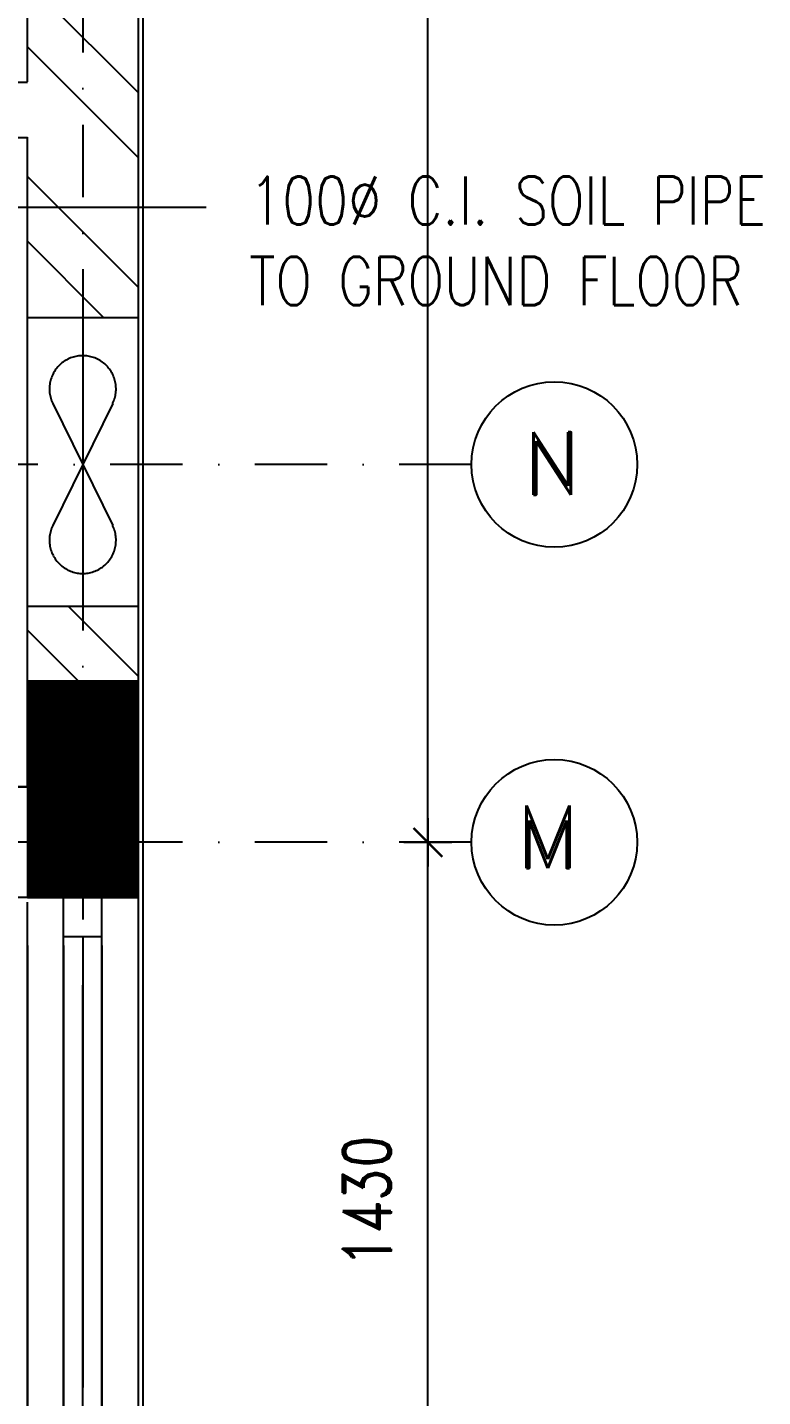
# Model space of a CAD drawing. Extents: x -437689 to -407696, y -55787 to -37037.
# Drawn here: x -433184 to -432421, y -49991 to -48569 of the extents above; entities that cross this region are included whole.
import ezdxf

# ---------------------------------------------------------------- set-up
doc = ezdxf.new("R2010")
doc.units = 0
doc.header["$LTSCALE"] = 150
doc.header["$MEASUREMENT"] = 0
doc.linetypes.add('DASHDOT', pattern=[1, 0.5, -0.25, 0, -0.25])
doc.linetypes.add('HIDDEN', pattern=[9.525, 6.35, -3.175])
doc.layers.get('0').update_dxf_attribs({"linetype": 'CONTINUOUS'})
for name, color, linetype in [('2MM', 1, 'CONTINUOUS'), ('COL', 2, 'CONTINUOUS'), ('DIM', 6, 'CONTINUOUS'), ('DR', 6, 'CONTINUOUS'), ('GRID', 252, 'DASHDOT'), ('TEXT', 7, 'CONTINUOUS'), ('VENT', 8, 'HIDDEN'), ('WALL', 7, 'CONTINUOUS'), ('WIN-1', 56, 'CONTINUOUS')]:
    doc.layers.add(name, color=color, linetype=linetype)
doc.styles.add('RD', font='ROMAND.shx', dxfattribs={"width": 0.8})
doc.styles.add('ROMAND', font='ROMAND', dxfattribs={"height": 300})
doc.styles.add('T', font='romans.shx', dxfattribs={"height": 450})

msp = doc.modelspace()

# ---------------------------------------------------------------- linework, layer by layer
at = {"layer": '2MM'}
for p, q in [((-432768.3, -49390.3), (-432768.3, -49440.3)), ((-432768.3, -49440.3), (-432768.3, -49390.3)), ((-432793.3, -49415.3), (-432743.3, -49415.3)), ((-432743.3, -49415.3), (-432793.3, -49415.3))]:
    msp.add_line(p, q, dxfattribs=at)
at = {"layer": 'COL'}
msp.add_line((-433184.3, -49247.6), (-433069.3, -49247.6), dxfattribs=at)
at = {"layer": 'COL', "const_width": 115}
msp.add_lwpolyline([(-433126.8, -49472.6), (-433126.8, -49247.6)], dxfattribs=at)
at = {"layer": 'COL'}
msp.add_lwpolyline([(-433184.3, -49247.6), (-433184.3, -49472.6), (-433184.3, -49472.6), (-433069.3, -49472.6), (-433069.3, -49247.6)], dxfattribs=at)
at = {"layer": 'DIM', "color": 1, "ltscale": 900}
for p, q in [((-432768.3, -49402.8), (-432768.3, -47535.3)), ((-432768.3, -50117.8), (-432768.3, -49427.8))]:
    msp.add_line(p, q, dxfattribs=at)
at = {"layer": 'DIM', "color": 7, "const_width": 2.5}
for points in [[(-432753.3, -49430.3), (-432783.3, -49400.3)], [(-432783.3, -49400.3), (-432753.3, -49430.3)]]:
    msp.add_lwpolyline(points, dxfattribs=at)
at = {"layer": 'DR', "linetype": 'CONTINUOUS', "ltscale": 900}
msp.add_lwpolyline([(-433659.2, -49427.2), (-433446.1, -48755.5), (-432998.6, -48755.5)], dxfattribs=at)
at = {"layer": 'GRID'}
for p, q in [((-433126.8, -46868.7), (-433126.8, -52414.4)), ((-432723, -49022.8), (-436475.3, -49022.8))]:
    msp.add_line(p, q, dxfattribs=at)
at = {"layer": 'GRID', "color": 9}
msp.add_line((-432723, -49415.3), (-436475.3, -49415.3), dxfattribs=at)
at = {"layer": 'TEXT', "linetype": 'CONTINUOUS'}
for centre in [(-432637, -49022.8), (-432637, -49415.3)]:
    msp.add_circle(centre, 86, dxfattribs=at)
at = {"layer": 'VENT'}
for p, q in [((-433106.8, -49513.6), (-433146.8, -49513.6)), ((-433126.8, -49513.6), (-433126.8, -49981.6)), ((-433126.8, -49560.1), (-433126.8, -49981.6)), ((-433126.8, -49985.1), (-433126.8, -49563.6)), ((-433126.8, -50031.6), (-433126.8, -49563.6))]:
    msp.add_line(p, q, dxfattribs=at)
at = {"layer": 'WALL', "color": 9}
msp.add_line((-433064.3, -47908.9), (-433064.3, -50983.9), dxfattribs=at)
at = {"layer": 'WALL'}
for p, q in [((-433184.3, -48625.1), (-433184.3, -48513.9)), ((-433069.3, -48513.9), (-433069.3, -50983.9)), ((-433184.3, -49357.6), (-433184.3, -48682.6)), ((-433184.3, -49357.6), (-433184.3, -48682.6)), ((-433184.3, -49358), (-433184.3, -48683)), ((-433184.3, -49358), (-433184.3, -48683)), ((-433184.3, -49357.6), (-433254.3, -49357.6)), ((-433184.3, -49358), (-433254.3, -49358)), ((-433069.3, -49472.6), (-433254.3, -49472.6)), ((-433184.3, -50067.6), (-433184.3, -49477.6)), ((-433184.3, -50022.6), (-433184.3, -49522.6)), ((-433184.3, -49522.6), (-433184.3, -50022.6)), ((-433184.3, -49522.6), (-433184.3, -50022.6)), ((-433184.3, -50022.6), (-433184.3, -49522.6)), ((-433184.3, -50022.6), (-433184.3, -49522.6)), ((-433184.3, -49522.6), (-433184.3, -50022.6)), ((-433184.3, -49522.6), (-433184.3, -50022.6))]:
    msp.add_line(p, q, dxfattribs=at)
at = {"layer": 'WALL', "color": 9, "linetype": 'DASHDOT', "ltscale": 900}
for p, q in [((-433184.3, -48521.4), (-433069.3, -48636.4)), ((-433184.3, -48588.8), (-433069.3, -48703.8)), ((-433184.3, -48723.5), (-433069.3, -48838.5)), ((-433184.3, -48790.8), (-433105.4, -48869.7)), ((-433142.2, -49169.7), (-433069.3, -49242.6)), ((-433184.3, -49194.9), (-433131.6, -49247.6))]:
    msp.add_line(p, q, dxfattribs=at)
at = {"layer": 'WALL', "linetype": 'CONTINUOUS'}
for p, q in [((-433261.8, -48625.5), (-433184.3, -48625.5)), ((-433261.8, -48683), (-433184.3, -48683))]:
    msp.add_line(p, q, dxfattribs=at)
at = {"layer": 'WALL', "linetype": 'DASHDOT', "ltscale": 900}
for p, q in [((-433184.3, -48870.1), (-433069.3, -48870.1)), ((-433126.8, -48870.1), (-433126.8, -49170.1)), ((-433095.7, -48959.5), (-433157.8, -49086.1)), ((-433157.8, -48959.5), (-433095.7, -49086.1)), ((-433184.3, -49170.1), (-433069.3, -49170.1))]:
    msp.add_line(p, q, dxfattribs=at)
for centre, start, end in [((-433126.8, -48944.3), 333.8438, 206.1562), ((-433126.8, -49101.4), 153.8438, 26.1562)]:
    msp.add_arc(centre, 34.6, start, end, dxfattribs=at)
at = {"layer": 'WIN-1'}
for p, q in [((-433146.8, -50072.6), (-433146.8, -49472.6)), ((-433106.8, -50072.6), (-433106.8, -49472.6)), ((-433146.8, -49522.6), (-433146.8, -50022.6)), ((-433146.8, -50022.6), (-433146.8, -49522.6)), ((-433146.8, -49522.6), (-433146.8, -50022.6)), ((-433106.8, -49522.6), (-433106.8, -50022.6)), ((-433106.8, -50022.6), (-433106.8, -49522.6)), ((-433106.8, -49522.6), (-433106.8, -50022.6))]:
    msp.add_line(p, q, dxfattribs=at)

# ---------------------------------------------------------------- texts
at = {"color": 7, "style": 'RD', "width": 0.8}
msp.add_text('1430', height=50, rotation=90, dxfattribs=at).set_placement((-432806.8, -49856.6))
at = {"layer": 'TEXT', "style": 'T', "width": 0.8}
for s, p in [('100%%c C.I. SOIL PIPE', (-432953.9, -48773.6)), ('TO GROUND FLOOR', (-432953.9, -48857.1))]:
    msp.add_text(s, height=50, dxfattribs=at).set_placement(p)
at = {"layer": 'TEXT', "style": 'ROMAND'}
for s, p in [('N', (-432669.9, -49054.2)), ('M', (-432677.1, -49442))]:
    msp.add_text(s, height=65, dxfattribs=at).set_placement(p)

doc.saveas('drawing.dxf')
